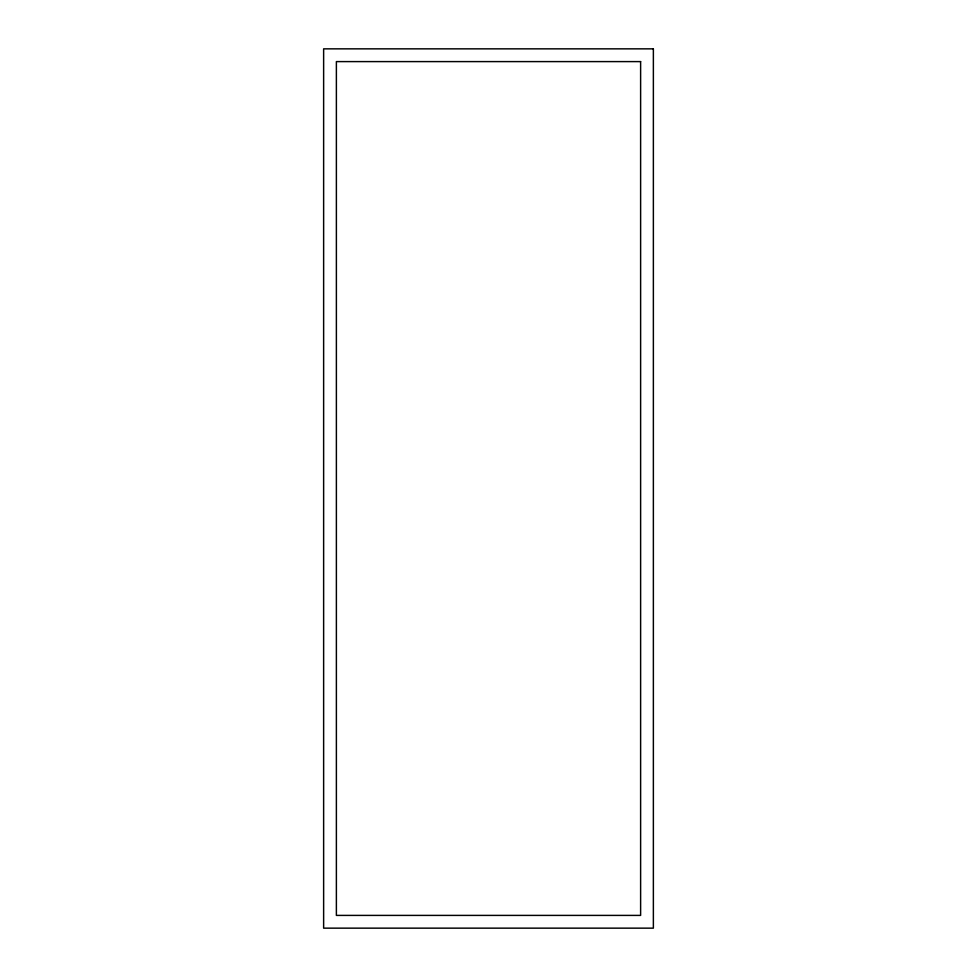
<?xml version="1.0" encoding="UTF-8"?>
<svg xmlns="http://www.w3.org/2000/svg" width="977" height="977" viewBox="0 0 977 977"><rect width="100%" height="100%" fill="white"/><g stroke="black" fill="none" stroke-linecap="round" stroke-linejoin="round"><path stroke-width="1.47" d="M653.369 48.85L323.631 48.85L323.631 928.15L653.369 928.15L653.369 48.85M640.619 61.6L336.381 61.6L336.381 915.4L640.619 915.4L640.619 61.6"/></g></svg>
